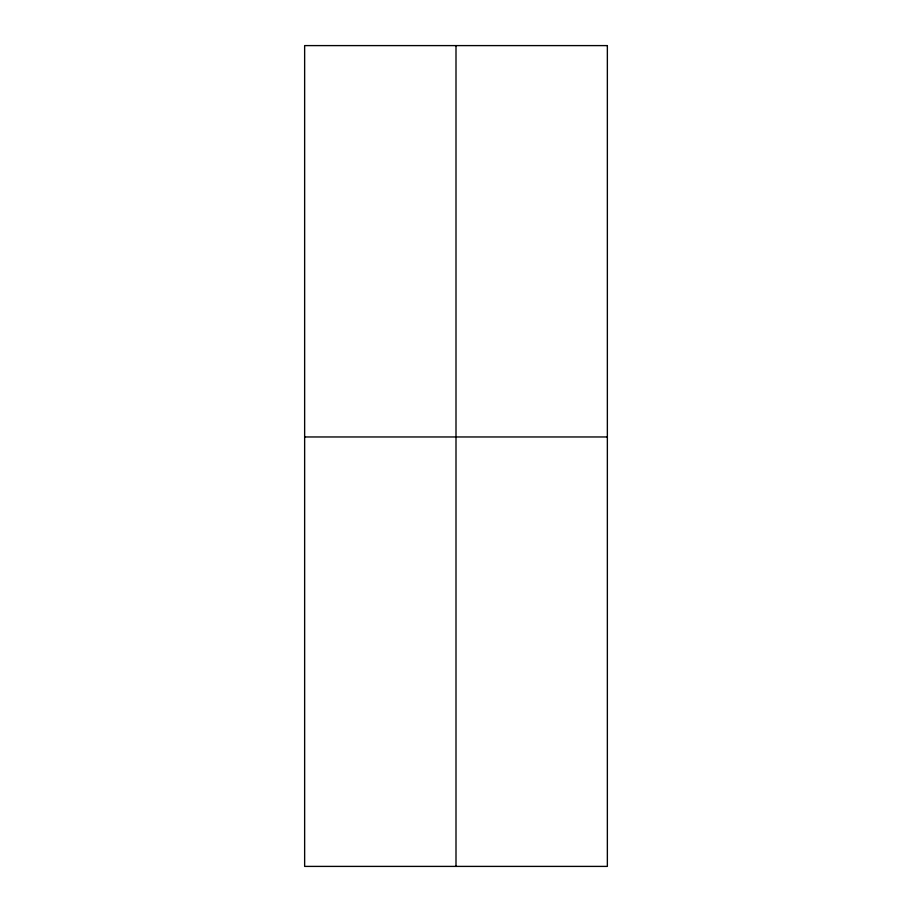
<?xml version="1.0" encoding="UTF-8"?>
<svg xmlns="http://www.w3.org/2000/svg" width="912" height="912" viewBox="0 0 912 912"><rect width="100%" height="100%" fill="white"/><g stroke="black" fill="none" stroke-linecap="round" stroke-linejoin="round"><path stroke-width="1.37" d="M304.642 436.962L607.358 436.962M456 45.6L456 866.4M607.358 45.6L304.642 45.6L304.642 866.4L607.358 866.4L607.358 45.6"/></g></svg>
